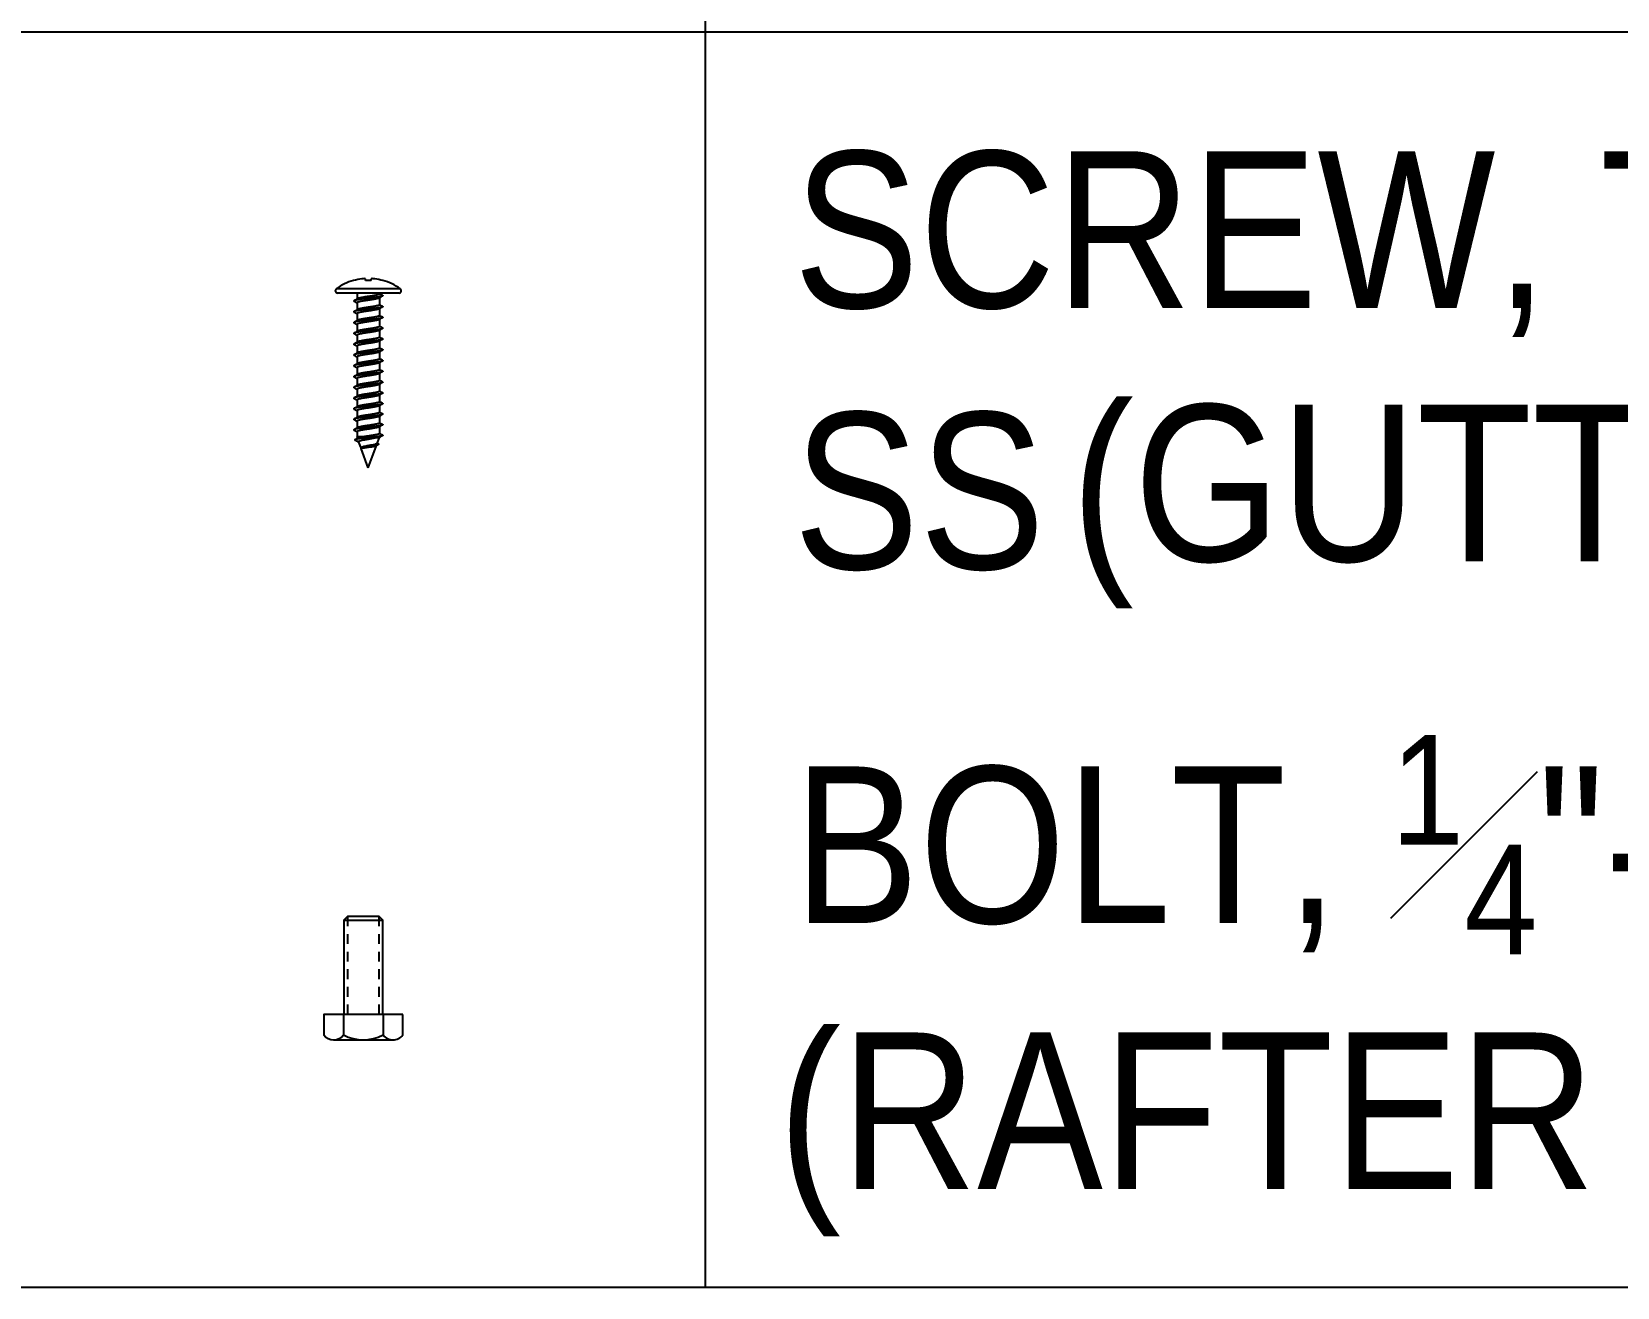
# Model space of a CAD drawing. Header units: inches. Extents: x -333 to 1223, y -450 to 45.
# Drawn here: x -147 to -126.76, y -343.22 to -327.19 of the extents above; entities that cross this region are included whole.
import ezdxf
from ezdxf.enums import TextEntityAlignment as Align

# ---------------------------------------------------------------- set-up
doc = ezdxf.new("R2010")
doc.units = ezdxf.units.IN
doc.header["$MEASUREMENT"] = 0
doc.linetypes.add('HIDDEN2', pattern=[0.1875, 0.125, -0.0625])
doc.layers.add('NOTES', color=7, linetype='Continuous')
doc.layers.add('PL', color=252, linetype='Continuous')
doc.styles.add('Schedule', font='GOTHIC.TTF', dxfattribs={"width": 0.9})

# ---------------------------------------------------------------- blocks, each defined once
blk = doc.blocks.new('16-47-BLOCK-1')
blk.add_line((19.993, 0), (19.993, -8.015))
at = {"layer": 'NOTES', "style": 'Schedule', "width": 0.8}
blk.add_attdef('QTY', text='', height=2, dxfattribs=at).set_placement((63.27, -4.007), align=Align.MIDDLE_CENTER)
at = {"layer": 'NOTES', "style": 'Schedule', "width": 0.9}
blk.add_attdef('DESC.', text='', height=2, dxfattribs=at).set_placement((21.12, -5.471), align=Align.MIDDLE_LEFT)
blk = doc.blocks.new('#14x1_5 Truss Head')
blk.add_line((0.273, 0.036), (-0.273, 0.036))
at = {"extrusion": (0, 1, 0)}
for p, q in [((0.261, 0), (-0.261, 0)), ((-0.125, 0.108), (-0.125, 0.107)), ((-0.096, 0), (-0.096, -0.05)), ((-0.025, 0.107), (-0.025, 0.121)), ((0.025, 0.107), (0.025, 0.121)), ((0.096, 0), (0.096, -0.007)), ((0.125, 0.107), (0.125, 0.108)), ((-0.096, -0.083), (-0.096, -0.14)), ((0.096, -0.04), (0.096, -0.097)), ((0.096, -0.132), (0.096, -0.189)), ((-0.096, -0.175), (-0.096, -0.232)), ((-0.096, -0.267), (-0.096, -0.324)), ((0.096, -0.224), (0.096, -0.281)), ((-0.096, -0.359), (-0.096, -0.416)), ((0.096, -0.316), (0.096, -0.373)), ((-0.096, -0.451), (-0.096, -0.508)), ((0.096, -0.408), (0.096, -0.465)), ((0.096, -0.5), (0.096, -0.557)), ((-0.096, -0.543), (-0.096, -0.6)), ((-0.096, -0.635), (-0.096, -0.692)), ((0.096, -0.592), (0.096, -0.649)), ((-0.096, -0.727), (-0.096, -0.784)), ((0.096, -0.684), (0.096, -0.74)), ((0.096, -0.775), (0.096, -0.832)), ((-0.096, -0.819), (-0.096, -0.875)), ((-0.096, -0.91), (-0.096, -0.967)), ((0.096, -0.867), (0.096, -0.924)), ((-0.096, -1), (-0.096, -1.057)), ((0.096, -0.957), (0.096, -1.014)), ((0.096, -1.047), (0.096, -1.104)), ((-0.096, -1.09), (-0.096, -1.147)), ((-0.096, -1.18), (-0.096, -1.224)), ((0.096, -1.137), (0.096, -1.194)), ((-0.043, -1.224), (-0.096, -1.224)), ((-0.091, -1.236), (-0.096, -1.224)), ((-0.062, -1.317), (-0.082, -1.262)), ((0, -1.487), (-0.06, -1.324)), ((0, -1.487), (0.069, -1.298)), ((0.076, -1.279), (0.094, -1.228))]:
    blk.add_line(p, q, dxfattribs=at)
for centre, radius, start, end in [((-0.261, 0.02), 0.02, 126.0455, 270), ((0, -0.339), 0.464, 105.6291, 126.0455), ((0, -0.339), 0.463, 96.8178, 105.6524), ((0, -0.339), 0.447, 90, 93.2074), ((0, -0.339), 0.447, 86.7926, 90), ((0, -0.339), 0.463, 74.3476, 83.1822), ((0, -0.339), 0.464, 53.9545, 74.3709), ((0.261, 0.02), 0.02, 270, 53.9545)]:
    blk.add_arc(centre, radius, start, end)
for points, knots in [([(-0.025, 0.121), (-0.025, 0.122), (-0.026, 0.122), (-0.029, 0.122), (-0.031, 0.123), (-0.039, 0.123), (-0.047, 0.122), (-0.055, 0.121)], [0, 0, 0, 0, 0.00029838, 0.00029838, 0.000596759, 0.000596759, 0.001193518, 0.001193518, 0.001193518, 0.001193518]), ([(0.055, 0.121), (0.051, 0.122), (0.047, 0.122), (0.04, 0.122), (0.037, 0.123), (0.028, 0.123), (0.025, 0.122), (0.025, 0.121)], [0, 0, 0, 0, 0.00029838, 0.00029838, 0.000596759, 0.000596759, 0.001193518, 0.001193518, 0.001193518, 0.001193518]), ([(-0.042, -1.237), (-0.085, -1.242), (-0.112, -1.246), (-0.114, -1.251), (-0.113, -1.251), (-0.112, -1.252)], [0.0000002, 0.0000002, 0.0000002, 0.0000002, 0.125, 0.125, 0.1473275, 0.1473275, 0.1473275, 0.1473275]), ([(-0.043, -1.224), (-0.052, -1.225), (-0.06, -1.226), (-0.073, -1.229), (-0.079, -1.231), (-0.085, -1.233), (-0.087, -1.233), (-0.088, -1.234), (-0.088, -1.234), (-0.089, -1.234)], [0, 0, 0, 0, 0.000766134, 0.000766134, 0.001532267, 0.001532267, 0.001915334, 0.001915334, 0.001978696, 0.001978696, 0.001978696, 0.001978696]), ([(0.094, -1.228), (-0.066, -1.257), (-0.086, -1.261), (-0.087, -1.267), (-0.084, -1.269), (-0.079, -1.27)], [0.0000851, 0.0000851, 0.0000851, 0.0000851, 0.125, 0.125, 0.174046, 0.174046, 0.174046, 0.174046]), ([(0.087, -1.283), (0.09, -1.284), (0.09, -1.286), (0.08, -1.292), (0.054, -1.296), (-0.004, -1.304), (-0.034, -1.308), (-0.064, -1.316), (-0.068, -1.319), (-0.062, -1.323)], [0.4548585, 0.4548585, 0.4548585, 0.4548585, 0.5, 0.5, 0.625, 0.625, 0.75, 0.75, 0.8573934, 0.8573934, 0.8573934, 0.8573934]), ([(-0.058, -1.325), (-0.059, -1.325), (-0.059, -1.324), (-0.06, -1.323), (-0.059, -1.322), (-0.055, -1.32), (-0.053, -1.319), (-0.045, -1.317), (-0.041, -1.317), (-0.031, -1.315), (-0.025, -1.314), (-0.013, -1.312), (-0.006, -1.311), (0, -1.31)], [0.001146117, 0.001146117, 0.001146117, 0.001146117, 0.001482275, 0.001482275, 0.001976367, 0.001976367, 0.002470459, 0.002470459, 0.002964551, 0.002964551, 0.003458643, 0.003458643, 0.003952735, 0.003952735, 0.003952735, 0.003952735]), ([(0, -1.299), (-0.007, -1.3), (-0.013, -1.301), (-0.026, -1.304), (-0.032, -1.305), (-0.042, -1.308), (-0.047, -1.309), (-0.054, -1.312), (-0.056, -1.313), (-0.058, -1.314)], [0.012253306, 0.012253306, 0.012253306, 0.012253306, 0.012767473, 0.012767473, 0.01328164, 0.01328164, 0.013795807, 0.013795807, 0.014214912, 0.014214912, 0.014214912, 0.014214912]), ([(0.076, -1.279), (0.076, -1.279), (0.075, -1.28), (0.074, -1.281), (0.073, -1.282), (0.069, -1.284), (0.066, -1.284), (0.061, -1.286), (0.058, -1.287), (0.047, -1.29), (0.039, -1.292), (0.025, -1.294), (0.02, -1.295), (0.01, -1.297), (0.005, -1.298), (0, -1.299)], [0.009335384, 0.009335384, 0.009335384, 0.009335384, 0.009573952, 0.009573952, 0.009956717, 0.009956717, 0.010339482, 0.010339482, 0.010722247, 0.010722247, 0.011487776, 0.011487776, 0.011870541, 0.011870541, 0.012253306, 0.012253306, 0.012253306, 0.012253306]), ([(0, -1.31), (0.004, -1.31), (0.009, -1.309), (0.018, -1.308), (0.022, -1.308), (0.03, -1.307), (0.034, -1.306), (0.042, -1.305), (0.045, -1.304), (0.052, -1.303), (0.055, -1.302), (0.06, -1.301), (0.062, -1.301), (0.065, -1.3), (0.067, -1.299), (0.068, -1.299)], [0.003952735, 0.003952735, 0.003952735, 0.003952735, 0.004294075, 0.004294075, 0.004635415, 0.004635415, 0.004976755, 0.004976755, 0.005318095, 0.005318095, 0.005659435, 0.005659435, 0.006000775, 0.006000775, 0.006351288, 0.006351288, 0.006351288, 0.006351288])]:
    blk.add_open_spline(points, degree=3, knots=knots)
for points, weights, knots in [([(0.12, -0.019), (0.13, -0.025), (0.107, -0.03), (0.071, -0.037), (0, -0.045), (-0.071, -0.052), (-0.107, -0.06), (-0.13, -0.065), (-0.12, -0.071)], [0.942784643907, 0.907427628258, 1, 0.866025403784, 1, 0.866025403784, 1, 0.907427628259, 0.942784643907], [0.03636196, 0.03636196, 0.03636196, 0.05555556, 0.05555556, 0.08333333, 0.08333333, 0.11111111, 0.11111111, 0.13030471, 0.13030471, 0.13030471]), ([(0.12, -0.111), (0.13, -0.117), (0.107, -0.122), (0.071, -0.129), (0, -0.137), (-0.071, -0.144), (-0.107, -0.152), (-0.13, -0.157), (-0.12, -0.162)], [0.942784643907, 0.907427628259, 1, 0.866025403784, 1, 0.866025403784, 1, 0.907427628259, 0.942784643907], [0.20302862, 0.20302862, 0.20302862, 0.22222222, 0.22222222, 0.25, 0.25, 0.27777778, 0.27777778, 0.29697138, 0.29697138, 0.29697138]), ([(0, -0.061), (-0.055, -0.068), (-0.083, -0.076), (-0.096, -0.079), (-0.096, -0.083)], [1, 0.866025403785, 1, 0.933012701892, 0.933012701892], [0.08333333, 0.08333333, 0.08333333, 0.11111111, 0.11111111, 0.125, 0.125, 0.125]), ([(0, -0.029), (-0.055, -0.037), (-0.083, -0.044), (-0.09, -0.046), (-0.093, -0.048)], [1, 0.866025403785, 1, 0.965196458482, 0.948475248039], [0.08333333, 0.08333333, 0.08333333, 0.11111111, 0.11111111, 0.11832714, 0.11832714, 0.11832714]), ([(0, -0.121), (-0.055, -0.129), (-0.083, -0.136), (-0.09, -0.138), (-0.093, -0.14)], [1, 0.866025403785, 1, 0.965196458482, 0.948475248039], [0.25, 0.25, 0.25, 0.27777778, 0.27777778, 0.28499381, 0.28499381, 0.28499381]), ([(0.096, -0.007), (0.096, -0.011), (0.083, -0.014), (0.055, -0.022), (0, -0.029)], [0.933012701892, 0.933012701892, 1, 0.866025403784, 1], [0.04166667, 0.04166667, 0.04166667, 0.05555556, 0.05555556, 0.08333333, 0.08333333, 0.08333333]), ([(0.093, -0.042), (0.09, -0.044), (0.083, -0.046), (0.055, -0.053), (0, -0.061)], [0.948475248039, 0.965196458482, 1, 0.866025403784, 1], [0.04833952, 0.04833952, 0.04833952, 0.05555556, 0.05555556, 0.08333333, 0.08333333, 0.08333333]), ([(0.096, -0.099), (0.096, -0.103), (0.083, -0.106), (0.055, -0.114), (0, -0.121)], [0.933012701892, 0.933012701892, 1, 0.866025403784, 1], [0.20833333, 0.20833333, 0.20833333, 0.22222222, 0.22222222, 0.25, 0.25, 0.25]), ([(0.093, -0.134), (0.09, -0.136), (0.083, -0.138), (0.055, -0.145), (0, -0.153)], [0.948475248039, 0.965196458482, 1, 0.866025403784, 1], [0.21500619, 0.21500619, 0.21500619, 0.22222222, 0.22222222, 0.25, 0.25, 0.25]), ([(0.12, -0.203), (0.13, -0.209), (0.107, -0.214), (0.071, -0.221), (0, -0.229), (-0.071, -0.236), (-0.107, -0.244), (-0.13, -0.249), (-0.12, -0.254)], [0.942784643907, 0.907427628259, 1, 0.866025403784, 1, 0.866025403784, 1, 0.907427628259, 0.942784643907], [0.20302862, 0.20302862, 0.20302862, 0.22222222, 0.22222222, 0.25, 0.25, 0.27777778, 0.27777778, 0.29697138, 0.29697138, 0.29697138]), ([(0, -0.153), (-0.055, -0.16), (-0.083, -0.168), (-0.096, -0.171), (-0.096, -0.175)], [1, 0.866025403785, 1, 0.933012701892, 0.933012701892], [0.25, 0.25, 0.25, 0.27777778, 0.27777778, 0.29166667, 0.29166667, 0.29166667]), ([(0, -0.244), (-0.055, -0.252), (-0.083, -0.259), (-0.096, -0.263), (-0.096, -0.267)], [1, 0.866025403785, 1, 0.933012701892, 0.933012701892], [0.25, 0.25, 0.25, 0.27777778, 0.27777778, 0.29166667, 0.29166667, 0.29166667]), ([(0, -0.213), (-0.055, -0.221), (-0.083, -0.228), (-0.09, -0.23), (-0.093, -0.232)], [1, 0.866025403785, 1, 0.965196458482, 0.948475248039], [0.25, 0.25, 0.25, 0.27777778, 0.27777778, 0.28499381, 0.28499381, 0.28499381]), ([(0.096, -0.191), (0.096, -0.195), (0.083, -0.198), (0.055, -0.206), (0, -0.213)], [0.933012701892, 0.933012701892, 1, 0.866025403784, 1], [0.20833333, 0.20833333, 0.20833333, 0.22222222, 0.22222222, 0.25, 0.25, 0.25]), ([(0.093, -0.226), (0.09, -0.228), (0.083, -0.229), (0.055, -0.237), (0, -0.244)], [0.948475248039, 0.965196458482, 1, 0.866025403784, 1], [0.21500619, 0.21500619, 0.21500619, 0.22222222, 0.22222222, 0.25, 0.25, 0.25]), ([(0.12, -0.295), (0.13, -0.301), (0.107, -0.306), (0.071, -0.313), (0, -0.321), (-0.071, -0.328), (-0.107, -0.336), (-0.13, -0.341), (-0.12, -0.346)], [0.942784643907, 0.907427628259, 1, 0.866025403784, 1, 0.866025403784, 1, 0.907427628259, 0.942784643907], [0.20302862, 0.20302862, 0.20302862, 0.22222222, 0.22222222, 0.25, 0.25, 0.27777778, 0.27777778, 0.29697138, 0.29697138, 0.29697138]), ([(0.12, -0.387), (0.13, -0.393), (0.107, -0.398), (0.071, -0.405), (0, -0.413), (-0.071, -0.42), (-0.107, -0.428), (-0.13, -0.433), (-0.12, -0.438)], [0.942784643907, 0.907427628259, 1, 0.866025403784, 1, 0.866025403784, 1, 0.907427628259, 0.942784643907], [0.20302862, 0.20302862, 0.20302862, 0.22222222, 0.22222222, 0.25, 0.25, 0.27777778, 0.27777778, 0.29697138, 0.29697138, 0.29697138]), ([(0, -0.336), (-0.055, -0.344), (-0.083, -0.351), (-0.096, -0.355), (-0.096, -0.359)], [1, 0.866025403785, 1, 0.933012701892, 0.933012701892], [0.25, 0.25, 0.25, 0.27777778, 0.27777778, 0.29166667, 0.29166667, 0.29166667]), ([(0, -0.305), (-0.055, -0.313), (-0.083, -0.32), (-0.09, -0.322), (-0.093, -0.324)], [1, 0.866025403785, 1, 0.965196458482, 0.948475248039], [0.25, 0.25, 0.25, 0.27777778, 0.27777778, 0.28499381, 0.28499381, 0.28499381]), ([(0, -0.397), (-0.055, -0.405), (-0.083, -0.412), (-0.09, -0.414), (-0.093, -0.416)], [1, 0.866025403785, 1, 0.965196458482, 0.948475248039], [0.25, 0.25, 0.25, 0.27777778, 0.27777778, 0.28499381, 0.28499381, 0.28499381]), ([(0.096, -0.283), (0.096, -0.287), (0.083, -0.29), (0.055, -0.298), (0, -0.305)], [0.933012701892, 0.933012701892, 1, 0.866025403784, 1], [0.20833333, 0.20833333, 0.20833333, 0.22222222, 0.22222222, 0.25, 0.25, 0.25]), ([(0.093, -0.318), (0.09, -0.32), (0.083, -0.321), (0.055, -0.329), (0, -0.336)], [0.948475248039, 0.965196458482, 1, 0.866025403784, 1], [0.21500619, 0.21500619, 0.21500619, 0.22222222, 0.22222222, 0.25, 0.25, 0.25]), ([(0.096, -0.375), (0.096, -0.379), (0.083, -0.382), (0.055, -0.39), (0, -0.397)], [0.933012701892, 0.933012701892, 1, 0.866025403784, 1], [0.20833333, 0.20833333, 0.20833333, 0.22222222, 0.22222222, 0.25, 0.25, 0.25]), ([(0.12, -0.479), (0.13, -0.485), (0.107, -0.49), (0.071, -0.497), (0, -0.505), (-0.071, -0.512), (-0.107, -0.52), (-0.13, -0.525), (-0.12, -0.53)], [0.942784643907, 0.907427628259, 1, 0.866025403784, 1, 0.866025403784, 1, 0.907427628259, 0.942784643907], [0.20302862, 0.20302862, 0.20302862, 0.22222222, 0.22222222, 0.25, 0.25, 0.27777778, 0.27777778, 0.29697138, 0.29697138, 0.29697138]), ([(0, -0.428), (-0.055, -0.436), (-0.083, -0.443), (-0.096, -0.447), (-0.096, -0.451)], [1, 0.866025403785, 1, 0.933012701892, 0.933012701892], [0.25, 0.25, 0.25, 0.27777778, 0.27777778, 0.29166667, 0.29166667, 0.29166667]), ([(0, -0.52), (-0.055, -0.528), (-0.083, -0.535), (-0.096, -0.539), (-0.096, -0.543)], [1, 0.866025403785, 1, 0.933012701892, 0.933012701892], [0.25, 0.25, 0.25, 0.27777778, 0.27777778, 0.29166667, 0.29166667, 0.29166667]), ([(0, -0.489), (-0.055, -0.497), (-0.083, -0.504), (-0.09, -0.506), (-0.093, -0.508)], [1, 0.866025403785, 1, 0.965196458482, 0.948475248039], [0.25, 0.25, 0.25, 0.27777778, 0.27777778, 0.28499381, 0.28499381, 0.28499381]), ([(0.093, -0.41), (0.09, -0.412), (0.083, -0.413), (0.055, -0.421), (0, -0.428)], [0.948475248039, 0.965196458482, 1, 0.866025403784, 1], [0.21500619, 0.21500619, 0.21500619, 0.22222222, 0.22222222, 0.25, 0.25, 0.25]), ([(0.096, -0.467), (0.096, -0.471), (0.083, -0.474), (0.055, -0.482), (0, -0.489)], [0.933012701892, 0.933012701892, 1, 0.866025403784, 1], [0.20833333, 0.20833333, 0.20833333, 0.22222222, 0.22222222, 0.25, 0.25, 0.25]), ([(0.093, -0.502), (0.09, -0.504), (0.083, -0.505), (0.055, -0.513), (0, -0.52)], [0.948475248039, 0.965196458482, 1, 0.866025403784, 1], [0.21500619, 0.21500619, 0.21500619, 0.22222222, 0.22222222, 0.25, 0.25, 0.25]), ([(0.12, -0.571), (0.13, -0.577), (0.107, -0.582), (0.071, -0.589), (0, -0.597), (-0.071, -0.604), (-0.107, -0.612), (-0.13, -0.617), (-0.12, -0.622)], [0.942784643907, 0.907427628259, 1, 0.866025403784, 1, 0.866025403784, 1, 0.907427628259, 0.942784643907], [0.20302862, 0.20302862, 0.20302862, 0.22222222, 0.22222222, 0.25, 0.25, 0.27777778, 0.27777778, 0.29697138, 0.29697138, 0.29697138]), ([(0.12, -0.663), (0.13, -0.669), (0.107, -0.674), (0.071, -0.681), (0, -0.689), (-0.071, -0.696), (-0.107, -0.704), (-0.13, -0.708), (-0.12, -0.714)], [0.942784643907, 0.907427628259, 1, 0.866025403784, 1, 0.866025403784, 1, 0.907427628259, 0.942784643907], [0.20302862, 0.20302862, 0.20302862, 0.22222222, 0.22222222, 0.25, 0.25, 0.27777778, 0.27777778, 0.29697138, 0.29697138, 0.29697138]), ([(0, -0.612), (-0.055, -0.62), (-0.083, -0.627), (-0.096, -0.631), (-0.096, -0.635)], [1, 0.866025403785, 1, 0.933012701892, 0.933012701892], [0.25, 0.25, 0.25, 0.27777778, 0.27777778, 0.29166667, 0.29166667, 0.29166667]), ([(0, -0.581), (-0.055, -0.589), (-0.083, -0.596), (-0.09, -0.598), (-0.093, -0.6)], [1, 0.866025403785, 1, 0.965196458482, 0.948475248039], [0.25, 0.25, 0.25, 0.27777778, 0.27777778, 0.28499381, 0.28499381, 0.28499381]), ([(0, -0.673), (-0.055, -0.68), (-0.083, -0.688), (-0.09, -0.69), (-0.093, -0.692)], [1, 0.866025403785, 1, 0.965196458482, 0.948475248039], [0.25, 0.25, 0.25, 0.27777778, 0.27777778, 0.28499381, 0.28499381, 0.28499381]), ([(0.096, -0.559), (0.096, -0.563), (0.083, -0.566), (0.055, -0.574), (0, -0.581)], [0.933012701892, 0.933012701892, 1, 0.866025403784, 1], [0.20833333, 0.20833333, 0.20833333, 0.22222222, 0.22222222, 0.25, 0.25, 0.25]), ([(0.093, -0.593), (0.09, -0.595), (0.083, -0.597), (0.055, -0.605), (0, -0.612)], [0.948475248039, 0.965196458482, 1, 0.866025403784, 1], [0.21500619, 0.21500619, 0.21500619, 0.22222222, 0.22222222, 0.25, 0.25, 0.25]), ([(0.096, -0.65), (0.096, -0.654), (0.083, -0.658), (0.055, -0.665), (0, -0.673)], [0.933012701892, 0.933012701892, 1, 0.866025403784, 1], [0.20833333, 0.20833333, 0.20833333, 0.22222222, 0.22222222, 0.25, 0.25, 0.25]), ([(0.12, -0.755), (0.13, -0.761), (0.107, -0.765), (0.071, -0.773), (0, -0.78), (-0.071, -0.788), (-0.107, -0.795), (-0.13, -0.8), (-0.12, -0.806)], [0.942784643907, 0.907427628259, 1, 0.866025403784, 1, 0.866025403784, 1, 0.907427628259, 0.942784643907], [0.20302862, 0.20302862, 0.20302862, 0.22222222, 0.22222222, 0.25, 0.25, 0.27777778, 0.27777778, 0.29697138, 0.29697138, 0.29697138]), ([(0, -0.704), (-0.055, -0.712), (-0.083, -0.719), (-0.096, -0.723), (-0.096, -0.727)], [1, 0.866025403785, 1, 0.933012701892, 0.933012701892], [0.25, 0.25, 0.25, 0.27777778, 0.27777778, 0.29166667, 0.29166667, 0.29166667]), ([(0, -0.796), (-0.055, -0.804), (-0.083, -0.811), (-0.096, -0.815), (-0.096, -0.819)], [1, 0.866025403785, 1, 0.933012701892, 0.933012701892], [0.25, 0.25, 0.25, 0.27777778, 0.27777778, 0.29166667, 0.29166667, 0.29166667]), ([(0, -0.765), (-0.055, -0.772), (-0.083, -0.78), (-0.09, -0.782), (-0.093, -0.784)], [1, 0.866025403785, 1, 0.965196458482, 0.948475248039], [0.25, 0.25, 0.25, 0.27777778, 0.27777778, 0.28499381, 0.28499381, 0.28499381]), ([(0.093, -0.685), (0.09, -0.687), (0.083, -0.689), (0.055, -0.697), (0, -0.704)], [0.948475248039, 0.965196458482, 1, 0.866025403784, 1], [0.21500619, 0.21500619, 0.21500619, 0.22222222, 0.22222222, 0.25, 0.25, 0.25]), ([(0.096, -0.742), (0.096, -0.746), (0.083, -0.75), (0.055, -0.757), (0, -0.765)], [0.933012701892, 0.933012701892, 1, 0.866025403784, 1], [0.20833333, 0.20833333, 0.20833333, 0.22222222, 0.22222222, 0.25, 0.25, 0.25]), ([(0.093, -0.777), (0.09, -0.779), (0.083, -0.781), (0.055, -0.789), (0, -0.796)], [0.948475248039, 0.965196458482, 1, 0.866025403784, 1], [0.21500619, 0.21500619, 0.21500619, 0.22222222, 0.22222222, 0.25, 0.25, 0.25]), ([(0.12, -0.847), (0.13, -0.852), (0.107, -0.857), (0.071, -0.865), (0, -0.872), (-0.071, -0.88), (-0.107, -0.887), (-0.13, -0.892), (-0.12, -0.898)], [0.942784643907, 0.907427628259, 1, 0.866025403784, 1, 0.866025403784, 1, 0.907427628259, 0.942784643907], [0.20302862, 0.20302862, 0.20302862, 0.22222222, 0.22222222, 0.25, 0.25, 0.27777778, 0.27777778, 0.29697138, 0.29697138, 0.29697138]), ([(0.12, -0.937), (0.13, -0.942), (0.107, -0.947), (0.071, -0.955), (0, -0.962), (-0.071, -0.97), (-0.107, -0.977), (-0.13, -0.982), (-0.12, -0.988)], [0.942784643907, 0.907427628259, 1, 0.866025403784, 1, 0.866025403784, 1, 0.907427628259, 0.942784643907], [0.36969529, 0.36969529, 0.36969529, 0.38888889, 0.38888889, 0.41666667, 0.41666667, 0.44444444, 0.44444444, 0.46363804, 0.46363804, 0.46363804]), ([(0, -0.888), (-0.055, -0.895), (-0.083, -0.903), (-0.096, -0.906), (-0.096, -0.91)], [1, 0.866025403785, 1, 0.933012701892, 0.933012701892], [0.25, 0.25, 0.25, 0.27777778, 0.27777778, 0.29166667, 0.29166667, 0.29166667]), ([(0, -0.857), (-0.055, -0.864), (-0.083, -0.872), (-0.09, -0.874), (-0.093, -0.876)], [1, 0.866025403785, 1, 0.965196458482, 0.948475248039], [0.25, 0.25, 0.25, 0.27777778, 0.27777778, 0.28499381, 0.28499381, 0.28499381]), ([(0.096, -0.834), (0.096, -0.838), (0.083, -0.842), (0.055, -0.849), (0, -0.857)], [0.933012701892, 0.933012701892, 1, 0.866025403784, 1], [0.20833333, 0.20833333, 0.20833333, 0.22222222, 0.22222222, 0.25, 0.25, 0.25]), ([(0.093, -0.869), (0.09, -0.871), (0.083, -0.873), (0.055, -0.88), (0, -0.888)], [0.948475248039, 0.965196458482, 1, 0.866025403784, 1], [0.21500619, 0.21500619, 0.21500619, 0.22222222, 0.22222222, 0.25, 0.25, 0.25]), ([(0.096, -0.924), (0.096, -0.928), (0.083, -0.932), (0.055, -0.939), (0, -0.947)], [0.933012701892, 0.933012701892, 1, 0.866025403784, 1], [0.375, 0.375, 0.375, 0.38888889, 0.38888889, 0.41666667, 0.41666667, 0.41666667]), ([(0.12, -1.027), (0.13, -1.032), (0.107, -1.037), (0.071, -1.045), (0, -1.052), (-0.071, -1.06), (-0.107, -1.067), (-0.13, -1.072), (-0.12, -1.078)], [0.942784643907, 0.907427628259, 1, 0.866025403784, 1, 0.866025403784, 1, 0.907427628259, 0.942784643907], [0.53636196, 0.53636196, 0.53636196, 0.55555556, 0.55555556, 0.58333333, 0.58333333, 0.61111111, 0.61111111, 0.63030471, 0.63030471, 0.63030471]), ([(0, -0.978), (-0.055, -0.985), (-0.083, -0.993), (-0.096, -0.996), (-0.096, -1)], [1, 0.866025403785, 1, 0.933012701892, 0.933012701892], [0.41666667, 0.41666667, 0.41666667, 0.44444444, 0.44444444, 0.45833333, 0.45833333, 0.45833333]), ([(0, -1.068), (-0.055, -1.075), (-0.083, -1.083), (-0.096, -1.086), (-0.096, -1.09)], [1, 0.866025403785, 1, 0.933012701892, 0.933012701892], [0.58333333, 0.58333333, 0.58333333, 0.61111111, 0.61111111, 0.625, 0.625, 0.625]), ([(0, -0.947), (-0.055, -0.954), (-0.083, -0.962), (-0.09, -0.964), (-0.093, -0.966)], [1, 0.866025403785, 1, 0.965196458482, 0.948475248039], [0.41666667, 0.41666667, 0.41666667, 0.44444444, 0.44444444, 0.45166048, 0.45166048, 0.45166048]), ([(0, -1.037), (-0.055, -1.044), (-0.083, -1.052), (-0.09, -1.054), (-0.093, -1.056)], [1, 0.866025403785, 1, 0.965196458482, 0.948475248039], [0.58333333, 0.58333333, 0.58333333, 0.61111111, 0.61111111, 0.61832714, 0.61832714, 0.61832714]), ([(0.093, -0.959), (0.09, -0.961), (0.083, -0.963), (0.055, -0.97), (0, -0.978)], [0.948475248039, 0.965196458482, 1, 0.866025403784, 1], [0.38167286, 0.38167286, 0.38167286, 0.38888889, 0.38888889, 0.41666667, 0.41666667, 0.41666667]), ([(0.096, -1.014), (0.096, -1.018), (0.083, -1.022), (0.055, -1.029), (0, -1.037)], [0.933012701892, 0.933012701892, 1, 0.866025403784, 1], [0.54166667, 0.54166667, 0.54166667, 0.55555556, 0.55555556, 0.58333333, 0.58333333, 0.58333333]), ([(0.093, -1.049), (0.09, -1.051), (0.083, -1.053), (0.055, -1.06), (0, -1.068)], [0.948475248039, 0.965196458482, 1, 0.866025403784, 1], [0.54833952, 0.54833952, 0.54833952, 0.55555556, 0.55555556, 0.58333333, 0.58333333, 0.58333333]), ([(0.12, -1.117), (0.13, -1.122), (0.107, -1.127), (0.071, -1.135), (0, -1.142), (-0.071, -1.15), (-0.107, -1.157), (-0.13, -1.162), (-0.12, -1.168)], [0.942784643907, 0.907427628259, 1, 0.866025403784, 1, 0.866025403784, 1, 0.907427628259, 0.942784643907], [0.70302862, 0.70302862, 0.70302862, 0.72222222, 0.72222222, 0.75, 0.75, 0.77777778, 0.77777778, 0.79697138, 0.79697138, 0.79697138]), ([(0, -1.158), (-0.055, -1.165), (-0.083, -1.173), (-0.096, -1.176), (-0.096, -1.18)], [1, 0.866025403785, 1, 0.933012701892, 0.933012701892], [0.75, 0.75, 0.75, 0.77777778, 0.77777778, 0.79166667, 0.79166667, 0.79166667]), ([(0, -1.127), (-0.055, -1.134), (-0.083, -1.142), (-0.09, -1.144), (-0.093, -1.146)], [1, 0.866025403785, 1, 0.965196458482, 0.948475248039], [0.75, 0.75, 0.75, 0.77777778, 0.77777778, 0.78499381, 0.78499381, 0.78499381]), ([(0.12, -1.207), (0.13, -1.212), (0.107, -1.217), (0.071, -1.225), (0, -1.232), (-0.022, -1.235), (-0.042, -1.237)], [0.942784643907, 0.907427628259, 1, 0.866025403784, 1, 0.954873422951, 0.940146757731], [0.86969529, 0.86969529, 0.86969529, 0.88888889, 0.88888889, 0.91666667, 0.91666667, 0.92602304, 0.92602304, 0.92602304]), ([(0.096, -1.104), (0.096, -1.108), (0.083, -1.112), (0.055, -1.119), (0, -1.127)], [0.933012701892, 0.933012701892, 1, 0.866025403784, 1], [0.70833333, 0.70833333, 0.70833333, 0.72222222, 0.72222222, 0.75, 0.75, 0.75]), ([(0.093, -1.139), (0.09, -1.141), (0.083, -1.143), (0.055, -1.15), (0, -1.158)], [0.948475248039, 0.965196458482, 1, 0.866025403784, 1], [0.71500619, 0.71500619, 0.71500619, 0.72222222, 0.72222222, 0.75, 0.75, 0.75]), ([(0.096, -1.194), (0.096, -1.198), (0.083, -1.202), (0.055, -1.209), (0, -1.217)], [0.933012701892, 0.933012701892, 1, 0.866025403785, 1], [0.875, 0.875, 0.875, 0.88888889, 0.88888889, 0.91666667, 0.91666667, 0.91666667])]:
    blk.add_rational_spline(points, weights, degree=2, knots=knots)
for points in [[(-0.12, -0.064), (-0.111, -0.059), (-0.102, -0.054), (-0.093, -0.048)], [(-0.096, -0.085), (-0.104, -0.08), (-0.112, -0.075), (-0.12, -0.071)], [(0.12, -0.026), (0.111, -0.031), (0.102, -0.036), (0.093, -0.042)], [(0.12, -0.117), (0.111, -0.123), (0.102, -0.128), (0.093, -0.134)], [(0.096, -0.005), (0.104, -0.01), (0.112, -0.015), (0.12, -0.019)], [(0.096, -0.097), (0.104, -0.102), (0.112, -0.107), (0.12, -0.111)], [(-0.12, -0.156), (-0.111, -0.151), (-0.102, -0.146), (-0.093, -0.14)], [(-0.096, -0.177), (-0.104, -0.172), (-0.112, -0.167), (-0.12, -0.162)], [(-0.12, -0.248), (-0.111, -0.243), (-0.102, -0.237), (-0.093, -0.232)], [(-0.096, -0.269), (-0.104, -0.264), (-0.112, -0.259), (-0.12, -0.254)], [(0.12, -0.209), (0.111, -0.215), (0.102, -0.22), (0.093, -0.226)], [(0.096, -0.189), (0.104, -0.194), (0.112, -0.199), (0.12, -0.203)], [(-0.12, -0.34), (-0.111, -0.335), (-0.102, -0.329), (-0.093, -0.324)], [(-0.096, -0.361), (-0.104, -0.356), (-0.112, -0.351), (-0.12, -0.346)], [(0.12, -0.301), (0.111, -0.307), (0.102, -0.312), (0.093, -0.318)], [(0.12, -0.393), (0.111, -0.399), (0.102, -0.404), (0.093, -0.41)], [(0.096, -0.281), (0.104, -0.286), (0.112, -0.29), (0.12, -0.295)], [(0.096, -0.373), (0.104, -0.378), (0.112, -0.382), (0.12, -0.387)], [(-0.12, -0.432), (-0.111, -0.427), (-0.102, -0.421), (-0.093, -0.416)], [(-0.096, -0.453), (-0.104, -0.448), (-0.112, -0.443), (-0.12, -0.438)], [(-0.12, -0.524), (-0.111, -0.519), (-0.102, -0.513), (-0.093, -0.508)], [(-0.096, -0.545), (-0.104, -0.54), (-0.112, -0.535), (-0.12, -0.53)], [(0.12, -0.485), (0.111, -0.491), (0.102, -0.496), (0.093, -0.502)], [(0.096, -0.465), (0.104, -0.469), (0.112, -0.474), (0.12, -0.479)], [(-0.12, -0.616), (-0.111, -0.611), (-0.102, -0.605), (-0.093, -0.6)], [(-0.096, -0.637), (-0.104, -0.632), (-0.112, -0.627), (-0.12, -0.622)], [(0.12, -0.577), (0.111, -0.583), (0.102, -0.588), (0.093, -0.593)], [(0.12, -0.669), (0.111, -0.674), (0.102, -0.68), (0.093, -0.685)], [(0.096, -0.557), (0.104, -0.561), (0.112, -0.566), (0.12, -0.571)], [(0.096, -0.649), (0.104, -0.653), (0.112, -0.658), (0.12, -0.663)], [(-0.12, -0.708), (-0.111, -0.703), (-0.102, -0.697), (-0.093, -0.692)], [(-0.096, -0.729), (-0.104, -0.724), (-0.112, -0.719), (-0.12, -0.714)], [(-0.12, -0.8), (-0.111, -0.794), (-0.102, -0.789), (-0.093, -0.784)], [(-0.096, -0.82), (-0.104, -0.816), (-0.112, -0.811), (-0.12, -0.806)], [(0.12, -0.761), (0.111, -0.766), (0.102, -0.772), (0.093, -0.777)], [(0.096, -0.74), (0.104, -0.745), (0.112, -0.75), (0.12, -0.755)], [(-0.12, -0.892), (-0.111, -0.886), (-0.102, -0.881), (-0.093, -0.876)], [(-0.096, -0.912), (-0.104, -0.908), (-0.112, -0.903), (-0.12, -0.898)], [(0.12, -0.853), (0.111, -0.858), (0.102, -0.864), (0.093, -0.869)], [(0.12, -0.943), (0.111, -0.948), (0.102, -0.954), (0.093, -0.959)], [(0.096, -0.832), (0.104, -0.837), (0.112, -0.842), (0.12, -0.847)], [(0.096, -0.922), (0.104, -0.927), (0.112, -0.932), (0.12, -0.937)], [(-0.12, -0.982), (-0.111, -0.976), (-0.102, -0.971), (-0.093, -0.966)], [(-0.096, -1.002), (-0.104, -0.998), (-0.112, -0.993), (-0.12, -0.988)], [(-0.12, -1.072), (-0.111, -1.066), (-0.102, -1.061), (-0.093, -1.056)], [(-0.096, -1.092), (-0.104, -1.088), (-0.112, -1.083), (-0.12, -1.078)], [(0.12, -1.033), (0.111, -1.038), (0.102, -1.044), (0.093, -1.049)], [(0.096, -1.012), (0.104, -1.017), (0.112, -1.022), (0.12, -1.027)], [(-0.12, -1.162), (-0.111, -1.156), (-0.102, -1.151), (-0.093, -1.146)], [(-0.096, -1.182), (-0.104, -1.178), (-0.112, -1.173), (-0.12, -1.168)], [(0.12, -1.123), (0.111, -1.128), (0.102, -1.134), (0.093, -1.139)], [(0.12, -1.213), (0.111, -1.218), (0.102, -1.224), (0.093, -1.229)], [(0.096, -1.102), (0.104, -1.107), (0.112, -1.112), (0.12, -1.117)], [(0.096, -1.192), (0.104, -1.197), (0.112, -1.202), (0.12, -1.207)], [(-0.112, -1.248), (-0.104, -1.244), (-0.096, -1.239), (-0.089, -1.234)], [(-0.085, -1.268), (-0.094, -1.263), (-0.103, -1.257), (-0.112, -1.252)], [(-0.062, -1.317), (-0.061, -1.316), (-0.059, -1.315), (-0.058, -1.314)], [(-0.059, -1.325), (-0.06, -1.324), (-0.061, -1.324), (-0.062, -1.323)], [(-0.033, -1.222), (-0.036, -1.222), (-0.04, -1.223), (-0.043, -1.224)], [(0.087, -1.287), (0.081, -1.291), (0.074, -1.295), (0.068, -1.299)], [(0.077, -1.276), (0.08, -1.279), (0.084, -1.281), (0.087, -1.283)]]:
    blk.add_open_spline(points, degree=3)
blk.add_rational_spline([(0, -1.217), (-0.017, -1.219), (-0.033, -1.222)], [1, 0.954872506816, 0.940146159798], degree=2)
blk = doc.blocks.new('CANOPY-SCREW-14X1.5-TRUSS-1')
blk.add_line((19.993, 0), (19.993, -8.015))
blk.add_lwpolyline([(0, -8.015), (0, 0), (72.27, 0), (72.27, -8.015)])
at = {"xscale": 1.5, "yscale": 1.5, "zscale": 1.5}
blk.add_blockref('#14x1_5 Truss Head', (15.695, -3.337), dxfattribs=at)
at = {"layer": 'NOTES', "insert": (21.12, -4.007), "char_height": 2, "width": 39.15042, "attachment_point": 4, "style": 'Schedule'}
blk.add_mtext('\\A1;SCREW, TRUSS HEAD, #14 X 1 {\\H0.7x;\\S1#2;}" SS', dxfattribs=at)
at = {"layer": 'NOTES', "style": 'Schedule', "width": 0.8}
blk.add_attdef('X', text='', height=2, dxfattribs=at).set_placement((63.27, -4.007), align=Align.MIDDLE_CENTER)
at = {"layer": 'NOTES', "style": 'Schedule', "width": 0.9}
blk.add_attdef('DESC.', text='', height=2, dxfattribs=at).set_placement((24.664, -5.762), align=Align.MIDDLE_LEFT)
blk = doc.blocks.new('60-17-BLOCK-1')
for p, q in [((19.993, 0), (19.993, -8.015)), ((15.381, -3.329), (15.881, -3.329)), ((15.378, -4.53), (15.378, -4.793)), ((15.883, -4.53), (15.883, -4.793)), ((15.252, -4.856), (16.01, -4.856))]:
    blk.add_line(p, q)
for points in [[(0, 0), (0, -8.015), (72.27, -8.015), (72.27, 0)], [(15.881, -4.53), (15.881, -3.329), (15.832, -3.28), (15.43, -3.28), (15.381, -3.329), (15.381, -4.53)]]:
    blk.add_lwpolyline(points)
at = {"linetype": 'HIDDEN2'}
blk.add_lwpolyline([(15.832, -4.53), (15.832, -3.28), (15.43, -3.28), (15.43, -4.53)], dxfattribs=at)
blk.add_lwpolyline([(16.136, -4.53), (15.126, -4.53), (15.126, -4.793, 0.5), (15.378, -4.793, 0.25), (15.883, -4.793, 0.5), (16.136, -4.793), (16.136, -4.53)], format="xyb")
at = {"layer": 'NOTES', "insert": (21.12, -2.365), "char_height": 2, "width": 39.15042, "attachment_point": 4, "style": 'Schedule'}
blk.add_mtext('\\A1;BOLT, {\\H0.7x;\\S1#4;}"-20 X 1 {\\H0.7x;\\S1#2;}" SS', dxfattribs=at)
at = {"layer": 'NOTES', "style": 'Schedule', "width": 0.8}
blk.add_attdef('X', text='', height=2, dxfattribs=at).set_placement((63.27, -4.007), align=Align.MIDDLE_CENTER)
at = {"layer": 'NOTES', "style": 'Schedule', "width": 0.9}
blk.add_attdef('DESC.', text='', height=2, dxfattribs=at).set_placement((20.925, -5.762), align=Align.MIDDLE_LEFT)

msp = doc.modelspace()

# ---------------------------------------------------------------- block references
at = {"layer": 'PL'}
msp.add_blockref('16-47-BLOCK-1', (-158.39494, -319.17191), dxfattribs=at)
ref = msp.add_blockref('CANOPY-SCREW-14X1.5-TRUSS-1', (-158.39494, -327.18646), dxfattribs=at)
ref.add_attrib('DESC.', '(GUTTER BEAM)', dxfattribs={"layer": 'NOTES', "height": 2, "style": 'Schedule', "width": 0.9}).set_placement((-133.73066, -332.94801), align=Align.MIDDLE_LEFT)
ref = msp.add_blockref('60-17-BLOCK-1', (-158.39494, -335.201), dxfattribs=at)
ref.add_attrib('DESC.', '(RAFTER BRACKET)', dxfattribs={"layer": 'NOTES', "height": 2, "style": 'Schedule', "width": 0.9}).set_placement((-137.46959, -340.96256), align=Align.MIDDLE_LEFT)

doc.saveas('drawing.dxf')
